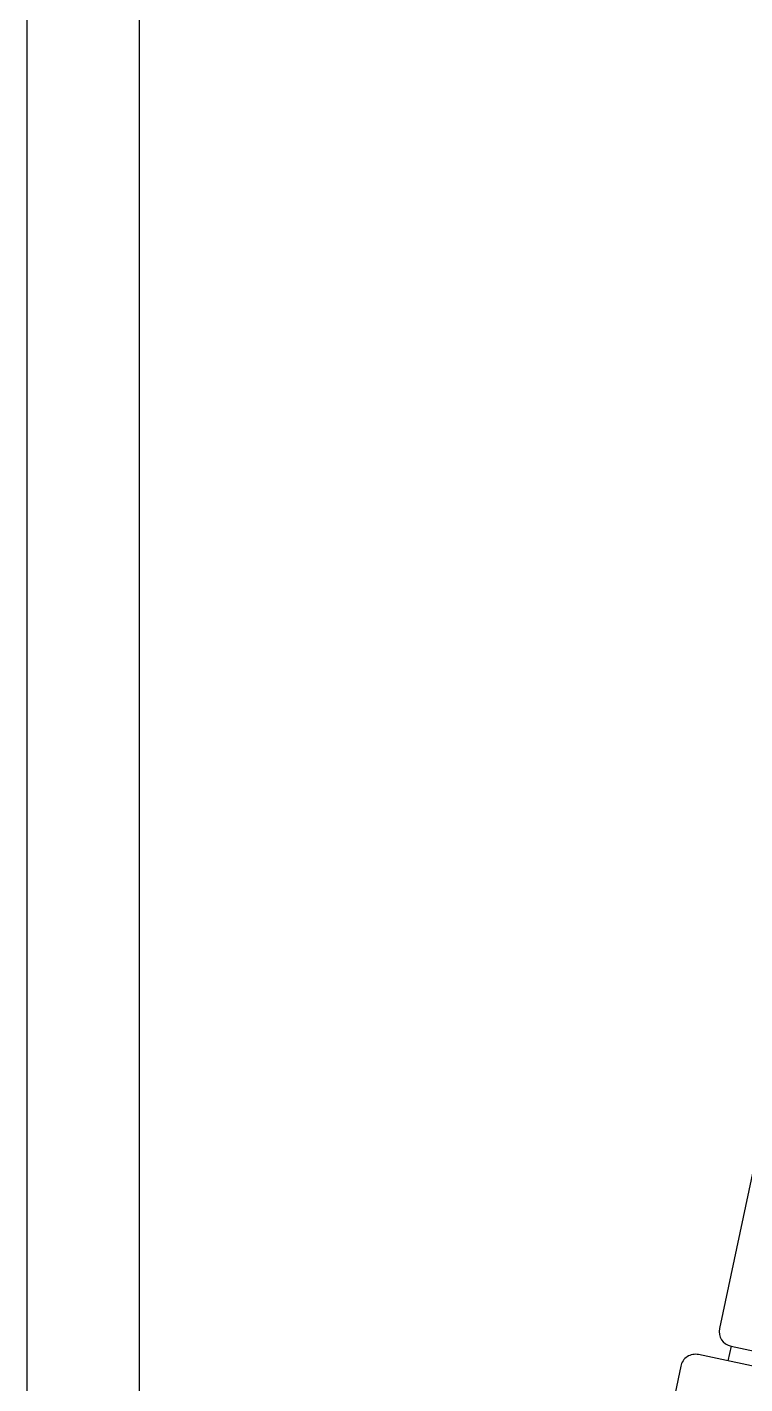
# Model space of a CAD drawing. Extents: x -668440 to 1010955, y -1678500 to 210463.
# Drawn here: x -487786 to -486829, y -898138 to -896329 of the extents above; entities that cross this region are included whole.
import ezdxf

# ---------------------------------------------------------------- set-up
doc = ezdxf.new("R2010")
doc.units = 0
doc.header["$MEASUREMENT"] = 0
doc.layers.get('0').update_dxf_attribs({"color": 3, "linetype": 'CONTINUOUS'})
doc.layers.add('COL_H-300x305x15x15x13', color=7, linetype='CONTINUOUS')
doc.layers.add('注記', color=3, linetype='CONTINUOUS')

# ---------------------------------------------------------------- blocks, each defined once
blk = doc.blocks.new('tc02')
at = {"layer": '注記', "color": 4, "linetype": 'Continuous'}
for p, q in [((-18639.46, 32787.62), (-18639.46, 32677.62)), ((-18637.46, 32675.62), (-18602.46, 32675.62)), ((-18637.46, 32675.62), (-18637.46, 32673.62)), ((-18627.46, 32673.62), (-18641.46, 32673.62)), ((-18643.46, 32671.62), (-18643.46, 32657.62))]:
    blk.add_line(p, q, dxfattribs=at)
for centre, start, end in [((-18637.46, 32677.62), 180, 270), ((-18641.46, 32671.62), 90, 180)]:
    blk.add_arc(centre, 2, start, end, dxfattribs=at)
blk = doc.blocks.new('剛接合部C1Y')
at = {"layer": 'COL_H-300x305x15x15x13'}
for p, q in [((-215848.46888, -394910.59222), (-215848.46888, -393815.59222)), ((-215833.46888, -394910.59222), (-215833.46888, -393815.59222))]:
    blk.add_line(p, q, dxfattribs=at)
at = {"rotation": 348.0238675557966}
blk.add_blockref('tc02', (-204303.12698, -430265.28802), dxfattribs=at)

msp = doc.modelspace()

# ---------------------------------------------------------------- block references
at = {"xscale": 10, "yscale": 10, "zscale": 10}
msp.add_blockref('剛接合部C1Y', (1670698.6842, 3046247.35843, 5600), dxfattribs=at)

doc.saveas('drawing.dxf')
